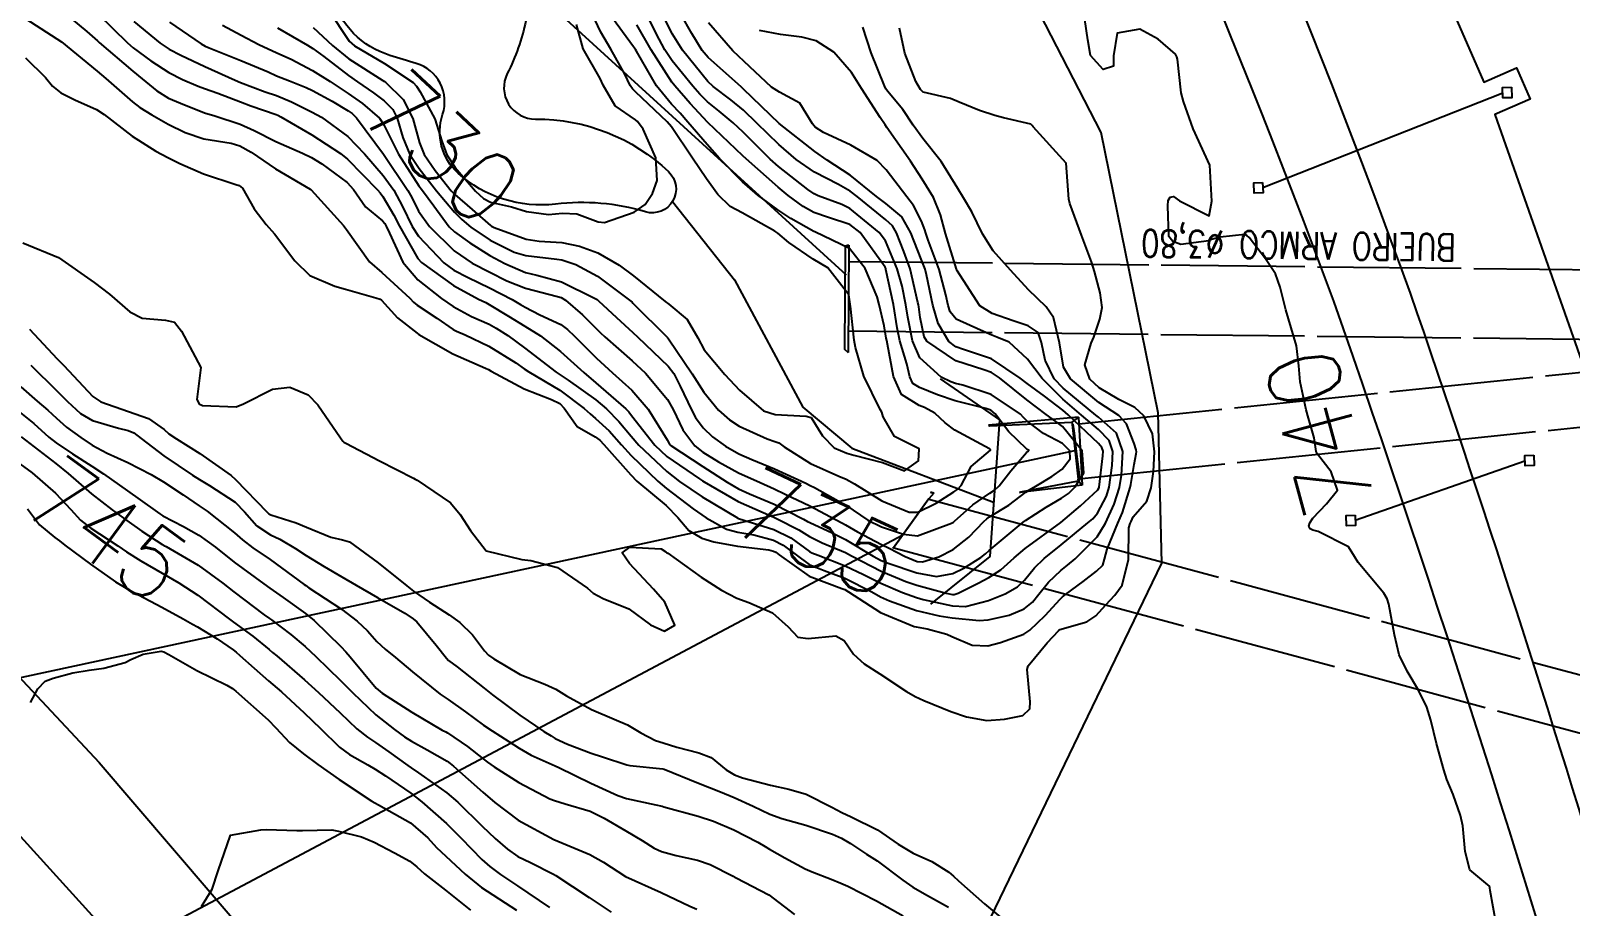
# Model space of a CAD drawing. Header units: metres. Extents: x 318500 to 325275, y 7408834 to 7428799.
# Drawn here: x 320206 to 320291.7, y 7410603.9 to 7410652.6 of the extents above; entities that cross this region are included whole.
import ezdxf
from ezdxf.enums import TextEntityAlignment as Align

# ---------------------------------------------------------------- set-up
doc = ezdxf.new("R2010")
doc.units = ezdxf.units.M
doc.header["$MEASUREMENT"] = 0
doc.linetypes.add('CONTINUO', pattern=[0])
doc.linetypes.add('TRACEJADO', pattern=[8.7, 8, -0.7])
for name, color, linetype in [('ALA', 45, 'Continuous'), ('BUEIRO', 151, 'Continuous'), ('Cotas', 45, 'Continuous'), ('Curvas de Nivel 1m', 11, 'Continuous'), ('Curvas de Nivel 5m', 15, 'Continuous'), ('Divisas', 45, 'Continuous'), ('GALERIA', 45, 'Continuous'), ('Hidrografia', 140, 'Continuous'), ('Linha Férrea', 20, 'Continuous'), ('Pontes_Viadutos_Tubos', 190, 'Continuous'), ('Pórticos', 45, 'Continuous'), ('TEXTO', 45, 'Continuous'), ('Vias Secundárias', 230, 'Continuous')]:
    doc.layers.add(name, color=color, linetype=linetype)
doc.styles.add('ROMANS', font='romans', dxfattribs={"height": 0.2})
doc.styles.add('Style-STANDARD', font='STANDARD.shx')

msp = doc.modelspace()

# ---------------------------------------------------------------- linework, layer by layer
at = {"layer": 'ALA', "linetype": 'CONTINUO'}
for points in [[(320264.377, 7410631.124, 736.774), (320259.36, 7410630.683, 733.379)], [(320259.36, 7410630.683, 733.379), (320259.427, 7410630.651, 731.963), (320263.998, 7410630.851, 732.024)], [(320261.094, 7410626.932, 733.659), (320261.155, 7410626.984, 733.219), (320264.378, 7410627.582, 732.725)], [(320264.568, 7410627.339, 736.749), (320261.094, 7410626.932, 733.659)]]:
    msp.add_polyline3d(points, dxfattribs=at)
at = {"layer": 'BUEIRO', "linetype": 'TRACEJADO', "flags": 128}
for points in [[(320251.577, 7410639.8), (320303.419, 7410639.212)], [(320251.557, 7410635.936), (320303.39, 7410635.349)]]:
    msp.add_lwpolyline(points, dxfattribs=at)
at = {"layer": 'BUEIRO', "linetype": 'CONTINUO'}
for points in [[(320251.582, 7410640.7, 734.451), (320251.379, 7410640.651, 730.334), (320251.353, 7410634.918, 731.724), (320251.551, 7410634.734, 734.497)], [(320251.582, 7410640.7, 734.451), (320251.551, 7410634.734, 734.497)], [(320264.377, 7410631.124, 736.774), (320263.998, 7410630.851, 732.024)], [(320264.377, 7410631.124, 736.774), (320264.568, 7410627.339, 736.749)], [(320263.998, 7410630.851, 732.024), (320264.01, 7410630.728, 732.024)], [(320264.378, 7410627.582, 732.725), (320264.352, 7410627.688, 732.725)], [(320256.311, 7410626.909, 733.68), (320256.043, 7410626.578, 733.734), (320254.06, 7410623.828, 733.717)], [(320256.136, 7410626.96, 730.168), (320256.311, 7410626.909, 733.68)], [(320256.311, 7410626.909, 733.68), (320256.136, 7410626.96, 730.168)], [(320264.378, 7410627.582, 732.725), (320264.568, 7410627.339, 736.749)]]:
    msp.add_polyline3d(points, dxfattribs=at)
at = {"layer": 'Curvas de Nivel 1m', "flags": 128}
for points, elevation in [([(320207.786, 7410653.739), (320209.172, 7410652.586), (320209.761, 7410652.066), (320209.86, 7410651.979), (320211.736, 7410650.391), (320212.254, 7410649.952), (320213.066, 7410649.282), (320213.72, 7410648.888), (320214.391, 7410648.594), (320215.712, 7410648.073), (320216.29, 7410647.894), (320217.703, 7410647.437), (320218.492, 7410647.074), (320219.689, 7410646.478), (320221.173, 7410645.828), (320221.677, 7410645.588), (320222.252, 7410645.234), (320223.656, 7410644.194), (320224.007, 7410643.795), (320224.689, 7410642.833), (320225.633, 7410642.062), (320225.761, 7410641.898), (320225.832, 7410641.767), (320226.016, 7410641.372), (320226.755, 7410639.753), (320227.585, 7410638.773), (320228.911, 7410637.727), (320229.566, 7410637.288), (320230.59, 7410636.734), (320231.556, 7410636.307), (320231.962, 7410636.091), (320232.604, 7410635.674), (320233.54, 7410634.997), (320235.291, 7410633.642), (320235.518, 7410633.48), (320235.957, 7410633.19), (320237.497, 7410632.097), (320238.089, 7410631.601), (320238.781, 7410630.888), (320239.475, 7410630.068), (320239.904, 7410629.576), (320241.448, 7410628.111), (320242.161, 7410627.549), (320243.428, 7410626.705), (320245.389, 7410625.522), (320245.41, 7410625.509), (320245.439, 7410625.5), (320247.404, 7410624.877), (320248.35, 7410624.416), (320249.392, 7410623.652), (320249.518, 7410623.575), (320249.871, 7410623.443), (320251.382, 7410622.867), (320252.411, 7410622.373), (320253.367, 7410621.899), (320254.58, 7410621.382), (320255.356, 7410621.092), (320255.732, 7410620.986), (320257.349, 7410620.627), (320258.083, 7410620.595), (320259.354, 7410620.933), (320259.63, 7410621.033), (320260.288, 7410621.301), (320260.976, 7410621.685), (320261.372, 7410622.068), (320261.916, 7410622.748), (320262.463, 7410623.274), (320263.398, 7410624.022), (320264.898, 7410625.245), (320265.175, 7410625.481), (320265.418, 7410625.781), (320265.924, 7410626.741), (320266.068, 7410627.231), (320266.25, 7410628.436), (320266.29, 7410629.228), (320266.085, 7410629.84), (320265.482, 7410630.442), (320264.538, 7410631.25), (320263.503, 7410632.13), (320262.343, 7410633.278), (320261.536, 7410634.361), (320260.509, 7410635.306), (320259.828, 7410635.591), (320259.554, 7410635.702), (320258.92, 7410635.963), (320257.562, 7410636.575), (320257.218, 7410636.997), (320257.106, 7410637.347), (320256.989, 7410637.939), (320256.621, 7410639.355), (320256.004, 7410640.985), (320255.87, 7410641.366), (320255.815, 7410641.55), (320255.637, 7410642.045), (320255.179, 7410642.911), (320254.822, 7410643.382), (320253.672, 7410644.887), (320253.17, 7410645.405), (320251.693, 7410646.271), (320250.183, 7410646.963), (320249.707, 7410647.263), (320249.555, 7410647.452), (320248.857, 7410648.599), (320247.727, 7410649.206), (320247.288, 7410649.484), (320245.751, 7410650.916), (320245.137, 7410651.509), (320243.783, 7410653.075)], 736), ([(320211.778, 7410653.154), (320213.249, 7410651.938), (320213.755, 7410651.604), (320214.399, 7410651.272), (320215.741, 7410650.645), (320217.418, 7410649.883), (320217.729, 7410649.754), (320219.104, 7410649.24), (320219.722, 7410649.022), (320220.561, 7410648.68), (320221.713, 7410648.108), (320222.241, 7410647.815), (320223.694, 7410646.742), (320224.626, 7410645.786), (320225.662, 7410644.575), (320226.249, 7410643.761), (320226.748, 7410642.86), (320227.279, 7410641.745), (320227.622, 7410641.208), (320229.045, 7410639.726), (320229.594, 7410639.318), (320230.395, 7410638.901), (320231.58, 7410638.33), (320232.842, 7410637.671), (320233.302, 7410637.399), (320233.566, 7410637.242), (320234.394, 7410636.819), (320235.556, 7410636.282), (320235.933, 7410636.014), (320236.315, 7410635.629), (320237.532, 7410634.412), (320238.439, 7410633.596), (320239.506, 7410632.634), (320240.417, 7410631.571), (320241.473, 7410629.874), (320241.581, 7410629.668), (320241.685, 7410629.557), (320243.453, 7410628.389), (320244.804, 7410627.51), (320245.435, 7410627.144), (320246.052, 7410626.872), (320247.422, 7410626.296), (320249.06, 7410625.455), (320249.285, 7410625.328), (320249.408, 7410625.264), (320250.665, 7410624.694), (320251.399, 7410624.328), (320252.943, 7410623.404), (320253.386, 7410623.158), (320253.78, 7410622.998), (320255.376, 7410622.463), (320256.46, 7410622.268), (320257.376, 7410622.424), (320257.984, 7410622.727), (320258.94, 7410623.325), (320259.192, 7410623.522), (320259.394, 7410623.706), (320261.285, 7410625.292), (320261.358, 7410625.343), (320261.411, 7410625.381), (320262.565, 7410626.131), (320263.43, 7410626.615), (320263.811, 7410626.88), (320264.18, 7410627.253), (320264.661, 7410628.039), (320264.575, 7410629.249), (320263.484, 7410630.618), (320263.111, 7410630.89), (320262.575, 7410631.274), (320261.502, 7410632.088), (320259.97, 7410633.313), (320259.524, 7410633.612), (320259.095, 7410633.756), (320257.534, 7410634.262), (320255.93, 7410635.364), (320255.785, 7410635.599), (320255.563, 7410636.675), (320255.473, 7410637.276), (320255.458, 7410637.372), (320255.431, 7410637.513), (320254.998, 7410639.379), (320254.654, 7410640.345), (320254.23, 7410641.391), (320254.011, 7410641.771), (320253.637, 7410642.116), (320252.042, 7410643.416), (320251.654, 7410643.714), (320251.012, 7410644.077), (320249.67, 7410644.772), (320248.657, 7410645.465), (320247.692, 7410646.298), (320246.468, 7410647.492), (320245.717, 7410648.206), (320245.008, 7410648.796), (320244.036, 7410649.525), (320243.734, 7410649.806), (320242.324, 7410651.552), (320241.773, 7410652.438), (320241.203, 7410653.566)], 734), ([(320213.778, 7410653.104), (320215.526, 7410651.904), (320215.758, 7410651.777), (320215.971, 7410651.683), (320217.746, 7410650.979), (320219.255, 7410650.339), (320219.734, 7410650.13), (320220.446, 7410649.839), (320221.373, 7410649.472), (320221.725, 7410649.309), (320222.819, 7410648.709), (320223.714, 7410648.178), (320223.936, 7410648.02), (320224.172, 7410647.793), (320225.68, 7410645.77), (320227.04, 7410643.749), (320227.26, 7410643.36), (320227.639, 7410642.595), (320228.24, 7410641.734), (320229.61, 7410640.392), (320230.61, 7410639.705), (320231.593, 7410639.192), (320232.544, 7410638.717), (320233.58, 7410638.3), (320235.376, 7410637.839), (320235.572, 7410637.783), (320235.822, 7410637.636), (320236.756, 7410636.816), (320237.554, 7410636.024), (320237.761, 7410635.816), (320238.004, 7410635.603), (320239.53, 7410634.272), (320240.266, 7410633.573), (320241.498, 7410632.115), (320241.812, 7410631.555), (320242.353, 7410630.421), (320243.013, 7410629.537), (320243.465, 7410629.18), (320244.324, 7410628.65), (320245.448, 7410628.04), (320246.641, 7410627.488), (320247.435, 7410627.137), (320248.048, 7410626.853), (320249.421, 7410626.19), (320250.839, 7410625.429), (320251.226, 7410625.241), (320251.407, 7410625.147), (320252.061, 7410624.756), (320253.396, 7410624.044), (320253.836, 7410623.835), (320254.72, 7410623.38), (320255.386, 7410623.107), (320255.677, 7410623.074), (320256.6, 7410623.352), (320257.394, 7410623.77), (320258.272, 7410624.46), (320259.096, 7410625.323), (320259.258, 7410625.476), (320259.414, 7410625.583), (320260.487, 7410626.241), (320261.435, 7410626.95), (320261.641, 7410627.083), (320261.998, 7410627.282), (320262.887, 7410627.83), (320263.455, 7410628.233), (320263.903, 7410628.816), (320263.891, 7410629.256), (320263.474, 7410629.671), (320262.419, 7410630.216), (320261.486, 7410630.931), (320261.316, 7410631.121), (320261.135, 7410631.295), (320259.506, 7410632.389), (320257.94, 7410632.909), (320257.515, 7410633.009), (320257.267, 7410633.095), (320256.732, 7410633.352), (320255.536, 7410634.433), (320255.132, 7410635.376), (320254.877, 7410636.694), (320254.762, 7410637.382), (320254.56, 7410638.411), (320254.28, 7410639.39), (320253.623, 7410640.936), (320253.27, 7410641.404), (320251.643, 7410642.735), (320251.191, 7410642.972), (320249.877, 7410643.447), (320249.652, 7410643.564), (320249.311, 7410643.8), (320247.674, 7410645.073), (320247.205, 7410645.485), (320245.702, 7410646.995), (320245.155, 7410647.508), (320244.361, 7410648.165), (320243.721, 7410648.68), (320243.289, 7410649.1), (320242.901, 7410649.542), (320241.751, 7410650.958), (320241.346, 7410651.564), (320240.861, 7410652.482), (320240.323, 7410653.575)], 733), ([(320219.774, 7410652.788), (320221.452, 7410651.825), (320221.757, 7410651.639), (320222.361, 7410651.204), (320223.735, 7410650.14), (320224.237, 7410649.792), (320225.127, 7410649.182), (320225.72, 7410648.723), (320226.195, 7410648.243), (320226.441, 7410647.759), (320226.75, 7410646.698), (320227.158, 7410645.748), (320227.668, 7410644.961), (320228.639, 7410643.73), (320229.638, 7410642.532), (320230.044, 7410642.123), (320230.549, 7410641.706), (320231.619, 7410640.983), (320232.964, 7410640.315), (320233.607, 7410640.124), (320235.324, 7410639.923), (320235.604, 7410639.881), (320236.381, 7410639.628), (320237.591, 7410638.979), (320239.459, 7410637.582), (320239.517, 7410637.528), (320239.569, 7410637.482), (320241.487, 7410635.561), (320241.549, 7410635.484), (320242.86, 7410633.54), (320243.505, 7410632.522), (320244.33, 7410631.517), (320244.95, 7410630.974), (320245.481, 7410630.627), (320247.033, 7410629.925), (320247.473, 7410629.785), (320247.689, 7410629.694), (320247.984, 7410629.472), (320249.456, 7410628.545), (320251.029, 7410627.843), (320251.444, 7410627.678), (320251.905, 7410627.415), (320253.426, 7410626.482), (320254.949, 7410625.845), (320255.417, 7410625.853), (320256.441, 7410626.338), (320257.435, 7410626.976), (320257.648, 7410627.126), (320257.831, 7410627.336), (320258.401, 7410628.385), (320259.47, 7410629.298), (320259.417, 7410629.374), (320257.481, 7410630.402), (320256.956, 7410630.819), (320256.366, 7410631.357), (320255.802, 7410631.673), (320255.496, 7410631.788), (320254.512, 7410632.392), (320254.065, 7410633.392), (320253.747, 7410635.197), (320253.696, 7410635.398), (320253.672, 7410635.519), (320253.558, 7410636.214), (320253.28, 7410637.403), (320253.154, 7410637.826), (320252.49, 7410639.411), (320251.616, 7410640.516), (320249.687, 7410641.449), (320249.638, 7410641.458), (320248.35, 7410642.182), (320247.642, 7410642.66), (320246.518, 7410643.491), (320245.661, 7410644.228), (320244.394, 7410645.519), (320243.691, 7410646.295), (320242.623, 7410647.546), (320242.199, 7410648.037), (320241.72, 7410648.551), (320240.883, 7410649.568), (320239.759, 7410651.504), (320239.718, 7410651.581), (320239.603, 7410651.742), (320238.227, 7410653.603)], 731), ([(320222.599, 7410653.812), (320223.764, 7410652.052), (320224.077, 7410651.795), (320225.746, 7410650.818), (320227.327, 7410649.746), (320227.526, 7410649.541), (320227.725, 7410649.231), (320228.535, 7410647.732), (320228.938, 7410646.481), (320229.217, 7410645.725), (320229.67, 7410645.025), (320230.81, 7410643.703), (320231.244, 7410643.294), (320231.644, 7410643.09), (320232.802, 7410642.833), (320233.639, 7410642.567), (320234.871, 7410642.415), (320235.638, 7410642.475), (320236.451, 7410642.44), (320237.634, 7410642.001), (320237.987, 7410641.959), (320239.639, 7410642.53), (320240.245, 7410642.973), (320240.653, 7410643.57), (320240.922, 7410644.306), (320240.844, 7410645.568), (320240.13, 7410647.15), (320239.828, 7410647.579), (320239.711, 7410647.671), (320238.577, 7410648.456), (320237.919, 7410649.607), (320237.736, 7410649.981), (320236.795, 7410651.624), (320236.429, 7410652.981)], 729), ([(320205.612, 7410640.825), (320207.6, 7410640.01), (320209.58, 7410638.615), (320210.439, 7410637.971), (320211.56, 7410636.987), (320212.247, 7410636.64), (320213.556, 7410636.525), (320214.042, 7410636.41), (320214.443, 7410635.917), (320215.52, 7410633.9), (320215.289, 7410632.107), (320215.398, 7410631.901), (320215.45, 7410631.861), (320215.489, 7410631.841), (320215.6, 7410631.788), (320217.488, 7410631.71), (320217.883, 7410631.874), (320219.503, 7410632.686), (320220.469, 7410632.8), (320221.498, 7410632.365), (320222.035, 7410631.815), (320223.293, 7410629.98), (320223.411, 7410629.801), (320223.469, 7410629.746), (320223.582, 7410629.684), (320225.454, 7410628.706), (320227.345, 7410627.741), (320227.439, 7410627.687), (320227.555, 7410627.622), (320229.42, 7410626.368), (320229.953, 7410625.712), (320230.517, 7410624.82), (320231.39, 7410623.69), (320233.383, 7410623.219), (320233.88, 7410623.158), (320235.377, 7410622.757), (320237.032, 7410621.615), (320237.356, 7410621.344), (320237.909, 7410621.045), (320239.343, 7410620.468), (320240.553, 7410619.568), (320241.327, 7410619.225), (320241.909, 7410619.551), (320241.349, 7410620.84), (320240.719, 7410621.566), (320239.381, 7410622.988), (320238.961, 7410623.586), (320239.393, 7410623.894), (320241.142, 7410623.813), (320241.391, 7410623.635), (320241.435, 7410623.604), (320241.505, 7410623.558), (320243.37, 7410622.219), (320244.493, 7410621.513), (320245.353, 7410621.066), (320246.028, 7410620.815), (320247.341, 7410620.242), (320248.209, 7410619.467), (320248.749, 7410618.881), (320249.324, 7410618.82), (320250.866, 7410618.968), (320251.323, 7410618.699), (320251.844, 7410617.941), (320252.436, 7410617.403), (320253.302, 7410616.847), (320254.796, 7410615.866), (320255.283, 7410615.588), (320255.769, 7410615.363), (320257.271, 7410614.752), (320258.143, 7410614.451), (320259.264, 7410614.259), (320260.249, 7410614.317), (320261.269, 7410614.53), (320261.662, 7410614.896), (320261.675, 7410615.284), (320261.505, 7410617.089), (320261.567, 7410617.286), (320262.619, 7410618.567), (320263.269, 7410619.261), (320263.298, 7410619.293), (320263.331, 7410619.313), (320264.827, 7410619.748), (320265.343, 7410620.084), (320265.885, 7410620.692), (320266.398, 7410621.22), (320266.799, 7410621.786), (320267.158, 7410623.212), (320267.172, 7410624.977), (320267.246, 7410625.212), (320267.293, 7410625.33), (320267.415, 7410625.576), (320268.174, 7410626.453), (320268.416, 7410627.195), (320268.537, 7410628.111), (320268.605, 7410629.193), (320268.484, 7410630.199), (320268.002, 7410631.202), (320267.497, 7410631.664), (320266.609, 7410632.118), (320265.513, 7410632.76), (320265.005, 7410633.245), (320264.729, 7410634.051), (320265.079, 7410635.245), (320265.217, 7410635.58), (320265.563, 7410636.581), (320265.691, 7410637.238), (320265.582, 7410638.047), (320265.252, 7410639.243), (320265.085, 7410639.768), (320264.536, 7410641.251), (320263.887, 7410643.018), (320263.828, 7410643.258), (320263.68, 7410645.26), (320261.853, 7410647.288), (320261.787, 7410647.365), (320261.711, 7410647.426), (320260.194, 7410647.792), (320259.716, 7410647.917), (320258.862, 7410648.186), (320257.723, 7410648.664), (320257.24, 7410648.862), (320255.728, 7410649.208), (320255.643, 7410649.285), (320255.581, 7410649.372), (320255.311, 7410649.802), (320254.706, 7410651.386), (320254.4, 7410652.772)], 739), ([(320205.746, 7410651.116), (320206.872, 7410650.023), (320207.259, 7410649.551), (320207.722, 7410649.183), (320208.509, 7410648.789), (320209.713, 7410648.247), (320210.127, 7410647.976), (320211.692, 7410646.763), (320213.008, 7410645.94), (320213.675, 7410645.587), (320214.342, 7410645.248), (320215.661, 7410644.662), (320217.462, 7410644.073), (320217.652, 7410644.014), (320217.836, 7410643.877), (320218.489, 7410642.718), (320219.151, 7410641.857), (320219.622, 7410641.324), (320220.754, 7410639.833), (320221.588, 7410639.022), (320222.967, 7410638.418), (320223.577, 7410638.25), (320225.261, 7410637.775), (320225.503, 7410637.704), (320225.569, 7410637.646), (320226.462, 7410636.659), (320227.551, 7410635.803), (320227.646, 7410635.739), (320229.534, 7410634.657), (320231.363, 7410633.852), (320231.521, 7410633.779), (320231.677, 7410633.688), (320233.506, 7410632.707), (320235.032, 7410632.11), (320235.494, 7410631.883), (320235.739, 7410631.636), (320236.458, 7410630.603), (320237.474, 7410630.029), (320237.721, 7410629.855), (320237.946, 7410629.603), (320239.445, 7410627.92), (320239.79, 7410627.576), (320241.42, 7410626.218), (320242.07, 7410625.55), (320242.679, 7410624.817), (320243.399, 7410624.399), (320244.073, 7410624.196), (320245.395, 7410623.96), (320247.134, 7410623.741), (320247.392, 7410623.678), (320247.524, 7410623.611), (320247.702, 7410623.475), (320249.372, 7410622.276), (320251.196, 7410621.589), (320251.362, 7410621.536), (320251.562, 7410621.418), (320253.343, 7410620.269), (320255.218, 7410619.485), (320255.331, 7410619.462), (320255.943, 7410619.361), (320257.04, 7410619.057), (320257.326, 7410618.925), (320258.443, 7410618.445), (320259.321, 7410618.413), (320260.026, 7410618.6), (320261.328, 7410619.063), (320261.668, 7410619.285), (320262.514, 7410620.1), (320263.356, 7410621.011), (320263.484, 7410621.133), (320263.652, 7410621.256), (320264.633, 7410621.98), (320265.38, 7410622.567), (320265.717, 7410622.895), (320265.826, 7410623.226), (320265.958, 7410623.787), (320266.566, 7410625.223), (320266.815, 7410625.823), (320267.241, 7410627.213), (320267.279, 7410627.376), (320267.459, 7410628.488), (320267.587, 7410629.089), (320267.6, 7410629.208), (320267.583, 7410629.32), (320267.475, 7410629.665), (320267.034, 7410630.765), (320266.614, 7410631.223), (320265.501, 7410631.949), (320263.933, 7410633.256), (320263.53, 7410633.916), (320263.309, 7410635.264), (320262.972, 7410636.677), (320262.571, 7410637.275), (320261.584, 7410638.207), (320260.584, 7410639.305), (320259.616, 7410640.388), (320259.029, 7410641.326), (320258.425, 7410642.55), (320257.965, 7410643.337), (320257.658, 7410643.856), (320256.728, 7410645.354), (320255.699, 7410646.645), (320255.171, 7410647.378), (320254.59, 7410648.258), (320253.729, 7410649.279), (320253.641, 7410649.401), (320253.562, 7410649.573), (320252.82, 7410651.409), (320252.365, 7410652.83)], 738), ([(320205.779, 7410653.294), (320207.76, 7410652.01), (320209.736, 7410650.389), (320210.235, 7410649.975), (320211.717, 7410648.671), (320212.12, 7410648.36), (320212.789, 7410647.944), (320213.703, 7410647.442), (320214.636, 7410646.976), (320215.691, 7410646.611), (320217.203, 7410646.369), (320217.685, 7410646.227), (320218.31, 7410645.871), (320219.667, 7410644.953), (320221.605, 7410643.821), (320221.629, 7410643.8), (320221.65, 7410643.776), (320223.459, 7410641.802), (320223.627, 7410641.567), (320224.904, 7410639.78), (320225.591, 7410639.185), (320227.145, 7410637.746), (320227.357, 7410637.533), (320227.566, 7410637.364), (320228.65, 7410636.638), (320229.553, 7410636.01), (320229.742, 7410635.907), (320230.233, 7410635.71), (320231.541, 7410635.079), (320233.048, 7410634.147), (320233.522, 7410633.812), (320233.764, 7410633.658), (320235.505, 7410632.625), (320236.846, 7410631.62), (320237.18, 7410631.308), (320237.485, 7410631.06), (320238.244, 7410630.365), (320238.924, 7410629.588), (320239.461, 7410629.003), (320240.952, 7410627.565), (320241.434, 7410627.162), (320242.917, 7410626.038), (320243.412, 7410625.691), (320243.647, 7410625.526), (320244.785, 7410624.89), (320245.402, 7410624.734), (320246.306, 7410624.586), (320247.398, 7410624.277), (320247.935, 7410624.012), (320248.645, 7410623.461), (320249.382, 7410622.933), (320250.221, 7410622.594), (320251.371, 7410622.168), (320252.87, 7410621.405), (320253.356, 7410621.131), (320253.84, 7410620.906), (320255.345, 7410620.368), (320256.607, 7410620.085), (320257.339, 7410619.962), (320258.844, 7410619.811), (320259.338, 7410619.847), (320260.519, 7410620.121), (320261.348, 7410620.47), (320261.8, 7410620.836), (320262.17, 7410621.278), (320262.698, 7410621.942), (320263.38, 7410622.59), (320263.752, 7410622.887), (320264.19, 7410623.248), (320265.402, 7410624.467), (320265.88, 7410625.233), (320266.361, 7410626.291), (320266.644, 7410627.222), (320266.765, 7410627.905), (320266.836, 7410629.22), (320266.494, 7410630.238), (320265.489, 7410631.126), (320265.333, 7410631.242), (320263.512, 7410632.742), (320263.013, 7410633.268), (320262.511, 7410634.3), (320262.305, 7410635.279), (320262.117, 7410635.843), (320261.559, 7410636.22), (320260.741, 7410636.482), (320259.566, 7410636.891), (320258.884, 7410637.327), (320257.6, 7410639.309), (320257.589, 7410639.34), (320257.584, 7410639.357), (320256.958, 7410641.35), (320256.682, 7410642.396), (320256.292, 7410643.36), (320255.665, 7410644.381), (320255.012, 7410645.38), (320253.708, 7410647.252), (320253.603, 7410647.401), (320253.321, 7410647.797), (320252.295, 7410649.414), (320251.743, 7410650.309), (320250.753, 7410651.435), (320249.769, 7410652.079), (320248.965, 7410652.27), (320247.774, 7410652.423), (320246.614, 7410652.655)], 737), ([(320216.726, 7410652.94), (320217.767, 7410652.379), (320218.743, 7410651.865), (320219.753, 7410651.397), (320220.543, 7410651.043), (320221.739, 7410650.42), (320222.705, 7410649.81), (320223.723, 7410649.148), (320224.519, 7410648.588), (320225.461, 7410647.774), (320225.704, 7410647.4), (320226.525, 7410645.757), (320227.654, 7410643.994), (320227.845, 7410643.738), (320228.482, 7410642.891), (320229.342, 7410641.723), (320229.626, 7410641.439), (320230.486, 7410640.838), (320231.606, 7410640.121), (320232.435, 7410639.677), (320233.593, 7410639.189), (320234.221, 7410639.023), (320235.585, 7410638.668), (320237.425, 7410637.759), (320237.571, 7410637.672), (320237.653, 7410637.609), (320238.647, 7410636.68), (320239.553, 7410635.845), (320239.844, 7410635.577), (320241.526, 7410633.972), (320241.84, 7410633.555), (320242.205, 7410632.854), (320242.825, 7410631.54), (320243.053, 7410631.104), (320243.48, 7410630.53), (320243.998, 7410630.045), (320244.725, 7410629.511), (320245.464, 7410629.088), (320246.18, 7410628.772), (320247.452, 7410628.264), (320249.188, 7410627.454), (320249.438, 7410627.329), (320249.674, 7410627.209), (320251.422, 7410626.227), (320252.649, 7410625.408), (320253.406, 7410625.035), (320254.635, 7410624.615), (320255.402, 7410624.531), (320257.304, 7410625.237), (320257.41, 7410625.293), (320257.436, 7410625.314), (320257.464, 7410625.339), (320258.494, 7410626.26), (320259.434, 7410626.901), (320259.685, 7410627.067), (320259.954, 7410627.312), (320260.607, 7410628.149), (320261.468, 7410629.156), (320261.541, 7410629.216), (320261.609, 7410629.288), (320261.52, 7410629.338), (320261.471, 7410629.365), (320260.486, 7410630.311), (320259.725, 7410631.316), (320259.493, 7410631.513), (320259.206, 7410631.612), (320257.5, 7410632.032), (320256.529, 7410632.378), (320255.511, 7410632.779), (320255.15, 7410633.011), (320254.986, 7410633.378), (320254.813, 7410634.099), (320254.426, 7410635.387), (320254.274, 7410636.106), (320254.067, 7410637.393), (320253.653, 7410639.345), (320253.638, 7410639.399), (320253.601, 7410639.475), (320252.225, 7410641.414), (320251.634, 7410641.857), (320250.446, 7410642.246), (320249.641, 7410642.516), (320249.04, 7410642.855), (320248.217, 7410643.471), (320247.657, 7410643.935), (320245.863, 7410645.498), (320245.683, 7410645.667), (320243.735, 7410647.53), (320242.752, 7410648.576), (320241.892, 7410649.558), (320241.733, 7410649.769), (320240.587, 7410651.572), (320239.781, 7410652.952)], 732), ([(320206.046, 7410634.032), (320207.499, 7410632.6), (320208.102, 7410632.001), (320208.824, 7410631.33), (320209.48, 7410630.947), (320210.924, 7410630.517), (320211.474, 7410630.382), (320211.777, 7410630.26), (320212.199, 7410629.949), (320213.456, 7410628.975), (320215.051, 7410627.906), (320215.436, 7410627.663), (320215.993, 7410627.333), (320217.418, 7410626.401), (320217.944, 7410625.872), (320218.626, 7410625.086), (320219.397, 7410624.579), (320219.904, 7410624.351), (320220.785, 7410623.829), (320221.384, 7410623.427), (320222.373, 7410622.812), (320223.367, 7410622.25), (320224.164, 7410621.788), (320225.35, 7410621.087), (320226.866, 7410620.219), (320227.333, 7410619.918), (320227.533, 7410619.738), (320228.609, 7410618.435), (320229.181, 7410617.721), (320229.308, 7410617.598), (320229.781, 7410617.235), (320231.285, 7410616.048), (320231.745, 7410615.683), (320233.263, 7410614.548), (320234.605, 7410613.64), (320235.007, 7410613.393), (320235.246, 7410613.259), (320235.927, 7410612.939), (320237.238, 7410612.434), (320237.865, 7410612.23), (320239.232, 7410611.785), (320239.401, 7410611.747), (320241.23, 7410611.568), (320241.304, 7410611.549), (320243.218, 7410610.762), (320244.447, 7410610.276), (320245.207, 7410609.962), (320246.257, 7410609.484), (320247.194, 7410609.049), (320247.85, 7410608.803), (320249.185, 7410608.422), (320250.684, 7410607.921), (320251.174, 7410607.706), (320251.673, 7410607.412), (320252.577, 7410606.812), (320253.161, 7410606.441), (320254.589, 7410605.376), (320255.144, 7410604.98), (320255.973, 7410604.522), (320257.128, 7410603.86)], 741), ([(320205.502, 7410632.811), (320206.406, 7410632.026), (320206.995, 7410631.528), (320207.481, 7410631.083), (320208.046, 7410630.572), (320208.827, 7410629.99), (320209.464, 7410629.576), (320210.308, 7410629.121), (320211.45, 7410628.614), (320212.754, 7410627.94), (320213.434, 7410627.536), (320214.535, 7410626.802), (320215.415, 7410626.203), (320215.875, 7410625.895), (320217.398, 7410624.702), (320217.829, 7410624.308), (320218.404, 7410623.865), (320219.38, 7410623.206), (320221.274, 7410621.821), (320221.359, 7410621.759), (320221.535, 7410621.64), (320223.34, 7410620.44), (320224.216, 7410619.787), (320224.785, 7410619.239), (320225.319, 7410618.649), (320225.78, 7410618.229), (320226.36, 7410617.754), (320227.298, 7410616.954), (320228.84, 7410615.724), (320229.275, 7410615.416), (320230.239, 7410614.732), (320231.255, 7410613.996), (320231.723, 7410613.683), (320232.667, 7410613.092), (320233.24, 7410612.708), (320233.901, 7410612.314), (320235.231, 7410611.724), (320235.444, 7410611.628), (320237.217, 7410610.762), (320238.722, 7410610.072), (320239.205, 7410609.908), (320240.85, 7410609.555), (320241.199, 7410609.476), (320241.296, 7410609.451), (320243.191, 7410608.936), (320244.056, 7410608.648), (320245.18, 7410608.176), (320246.518, 7410607.48), (320246.927, 7410607.233), (320247.166, 7410607.084), (320248.02, 7410606.603), (320249.155, 7410605.992), (320249.537, 7410605.827), (320250.594, 7410605.428), (320251.147, 7410605.204), (320251.524, 7410605.035), (320253.132, 7410604.222), (320254.612, 7410603.375)], 742), ([(320205.483, 7410631.377), (320206.224, 7410630.775), (320207.063, 7410630.016), (320207.465, 7410629.694), (320208.364, 7410629.089), (320209.446, 7410628.401), (320210.095, 7410627.973), (320211.426, 7410627.029), (320212.979, 7410625.936), (320213.234, 7410625.758), (320213.407, 7410625.646), (320214.541, 7410625.053), (320215.397, 7410624.564), (320216.331, 7410623.891), (320217.378, 7410623.064), (320219.024, 7410621.855), (320219.357, 7410621.617), (320220.1, 7410621.088), (320221.336, 7410620.201), (320221.821, 7410619.815), (320223.316, 7410618.363), (320223.589, 7410618.072), (320223.822, 7410617.792), (320225.284, 7410616.056), (320225.606, 7410615.765), (320227.265, 7410614.707), (320228.95, 7410613.723), (320229.146, 7410613.618), (320229.248, 7410613.56), (320230.352, 7410612.81), (320231.234, 7410612.11), (320231.477, 7410611.931), (320231.843, 7410611.681), (320233.217, 7410610.793), (320234.946, 7410609.892), (320235.202, 7410609.794), (320235.802, 7410609.624), (320237.194, 7410609.201), (320237.963, 7410608.823), (320239.178, 7410608.105), (320240.076, 7410607.566), (320240.758, 7410607.149), (320241.164, 7410606.96), (320241.966, 7410606.738), (320243.16, 7410606.481), (320243.869, 7410606.231), (320245.151, 7410605.583), (320245.205, 7410605.554), (320245.315, 7410605.498), (320247.136, 7410604.543), (320248.569, 7410603.456)], 743), ([(320205.516, 7410630.039), (320207.448, 7410628.552), (320208.131, 7410628), (320209.423, 7410626.864), (320210.574, 7410625.968), (320211.404, 7410625.379), (320212.238, 7410624.787), (320213.391, 7410624.027), (320213.457, 7410623.995), (320213.585, 7410623.927), (320215.375, 7410622.895), (320216.745, 7410621.886), (320217.353, 7410621.409), (320219.049, 7410620.14), (320219.331, 7410619.935), (320219.448, 7410619.848), (320220.529, 7410619.038), (320221.315, 7410618.369), (320221.914, 7410617.814), (320223.29, 7410616.482), (320223.971, 7410615.79), (320225.262, 7410614.567), (320226.288, 7410613.754), (320226.846, 7410613.346), (320227.244, 7410613.096), (320228.122, 7410612.615), (320229.233, 7410611.98), (320229.392, 7410611.868), (320229.587, 7410611.706), (320231.209, 7410610.265), (320231.882, 7410609.68), (320233.186, 7410608.699), (320235.17, 7410607.63), (320237.162, 7410606.789), (320237.932, 7410606.372), (320239.15, 7410605.58), (320241.137, 7410604.672), (320242.73, 7410603.93), (320243.123, 7410603.755)], 744), ([(320205.875, 7410626.033), (320206.526, 7410625.148), (320207.394, 7410624.443), (320207.641, 7410624.254), (320207.952, 7410624.002), (320209.375, 7410622.952), (320210.767, 7410621.966), (320211.355, 7410621.618), (320212.051, 7410621.248), (320213.339, 7410620.563), (320214.528, 7410619.912), (320215.042, 7410619.619), (320215.326, 7410619.457), (320216.416, 7410618.792), (320217.313, 7410618.176), (320217.482, 7410618.048), (320217.69, 7410617.874), (320219.289, 7410616.468), (320220.003, 7410615.839), (320221.263, 7410614.683), (320222.169, 7410613.811), (320223.24, 7410612.774), (320223.795, 7410612.351), (320224.815, 7410611.776), (320225.227, 7410611.549), (320225.803, 7410611.179), (320227.207, 7410610.208), (320227.826, 7410609.731), (320229.182, 7410608.513), (320230.002, 7410607.702), (320231.158, 7410606.522), (320231.593, 7410606.122), (320232.204, 7410605.674), (320233.141, 7410605.047), (320234.918, 7410603.838)], 746), ([(320206.04, 7410615.257), (320206.446, 7410616.023), (320206.854, 7410616.449), (320207.289, 7410616.611), (320208.391, 7410616.896), (320209.296, 7410617.056), (320210.112, 7410617.157), (320211.303, 7410617.476), (320211.613, 7410617.648), (320212.311, 7410617.945), (320213.312, 7410618.11), (320213.457, 7410618.074), (320213.725, 7410617.924), (320215.297, 7410617.027), (320216.957, 7410616.211), (320217.282, 7410616.025), (320217.471, 7410615.877), (320219.257, 7410614.293), (320219.696, 7410613.843), (320220.446, 7410613.036), (320221.236, 7410612.401), (320222.035, 7410611.812), (320223.218, 7410610.97), (320225.029, 7410609.772), (320225.198, 7410609.67), (320225.397, 7410609.567), (320227.182, 7410608.557), (320228.147, 7410607.725), (320228.641, 7410607.194), (320229.16, 7410606.695), (320230.23, 7410605.699), (320231.139, 7410604.953), (320233.091, 7410603.69)], 747), ([(320215.561, 7410603.893), (320216.153, 7410604.866), (320216.486, 7410605.88), (320217.17, 7410607.87), (320218.862, 7410608.167), (320219.175, 7410608.192), (320220.868, 7410608.131), (320221.175, 7410608.131), (320222.807, 7410608.164), (320223.175, 7410608.096), (320224.462, 7410607.777), (320225.167, 7410607.49), (320226.29, 7410606.882), (320227.157, 7410606.423), (320227.535, 7410606.115), (320227.962, 7410605.728), (320229.137, 7410604.812), (320230.524, 7410603.696)], 748)]:
    msp.add_lwpolyline(points, dxfattribs=dict(at, elevation=elevation))
at = {"layer": 'Curvas de Nivel 5m', "flags": 128}
for points, elevation in [([(320209.784, 7410653.578), (320211.438, 7410651.963), (320211.756, 7410651.688), (320212.726, 7410650.965), (320213.736, 7410650.302), (320214.489, 7410649.919), (320215.37, 7410649.549), (320215.725, 7410649.416), (320216.452, 7410649.164), (320217.718, 7410648.671), (320218.297, 7410648.453), (320219.711, 7410647.968), (320219.795, 7410647.933), (320219.966, 7410647.846), (320221.695, 7410646.838), (320223.288, 7410645.804), (320223.675, 7410645.48), (320225.341, 7410643.775), (320225.49, 7410643.614), (320225.646, 7410643.407), (320226.249, 7410642.373), (320226.572, 7410641.756), (320227.603, 7410639.958), (320227.792, 7410639.738), (320229.581, 7410638.458), (320230.974, 7410637.699), (320231.383, 7410637.507), (320231.567, 7410637.406), (320232.635, 7410636.748), (320233.555, 7410636.186), (320234.419, 7410635.651), (320235.537, 7410634.781), (320236.826, 7410633.62), (320237.511, 7410633.034), (320239.17, 7410631.585), (320239.33, 7410631.424), (320239.487, 7410631.232), (320240.794, 7410629.567), (320241.461, 7410628.938), (320243.28, 7410627.695), (320243.441, 7410627.593), (320243.538, 7410627.529), (320245.424, 7410626.436), (320247.274, 7410625.619), (320247.411, 7410625.563), (320247.593, 7410625.477), (320248.802, 7410624.857), (320249.4, 7410624.499), (320250.094, 7410624.137), (320251.392, 7410623.598), (320251.743, 7410623.416), (320253.377, 7410622.565), (320254.763, 7410621.986), (320255.366, 7410621.79), (320256.999, 7410621.345), (320257.359, 7410621.259), (320257.442, 7410621.255), (320257.671, 7410621.335), (320258.79, 7410621.898), (320259.373, 7410622.211), (320260.046, 7410622.644), (320260.796, 7410623.299), (320261.395, 7410623.817), (320263.388, 7410625.26), (320264.484, 7410626.189), (320265.438, 7410627.084), (320265.499, 7410627.179), (320265.514, 7410627.239), (320265.732, 7410628.97), (320265.743, 7410629.236), (320265.675, 7410629.44), (320265.474, 7410629.657), (320263.798, 7410631.257), (320263.494, 7410631.525), (320262.484, 7410632.297), (320261.516, 7410632.996), (320261.13, 7410633.296), (320259.536, 7410634.381), (320257.977, 7410634.902), (320257.546, 7410635.043), (320257.159, 7410635.346), (320256.555, 7410636.35), (320256.258, 7410637.36), (320255.915, 7410639.046), (320255.826, 7410639.367), (320255.608, 7410639.93), (320255.045, 7410641.379), (320254.533, 7410642.28), (320253.646, 7410643.012), (320253.12, 7410643.405), (320251.668, 7410644.595), (320250.388, 7410645.439), (320249.687, 7410645.909), (320247.71, 7410647.48), (320245.729, 7410649.389), (320245.671, 7410649.443), (320245.593, 7410649.502), (320243.754, 7410651.138), (320243.415, 7410651.535), (320242.843, 7410652.475), (320242.231, 7410653.553)], 735), ([(320221.775, 7410652.812), (320222.841, 7410651.809), (320223.749, 7410651.062), (320225.642, 7410649.86), (320225.731, 7410649.811), (320225.788, 7410649.769), (320226.777, 7410648.811), (320227.32, 7410647.746), (320227.69, 7410646.396), (320227.941, 7410645.737), (320228.551, 7410644.847), (320229.451, 7410643.722), (320229.648, 7410643.518), (320230.625, 7410642.69), (320231.631, 7410641.801), (320231.693, 7410641.751), (320231.842, 7410641.687), (320233.621, 7410641.044), (320234.345, 7410640.927), (320235.618, 7410640.842), (320236.59, 7410640.651), (320237.61, 7410640.283), (320238.796, 7410639.592), (320239.591, 7410638.992), (320241.356, 7410637.562), (320241.569, 7410637.412), (320242.586, 7410636.57), (320243.176, 7410635.536), (320243.54, 7410634.879), (320244.676, 7410633.513), (320245.507, 7410632.635), (320246.834, 7410631.487), (320247.488, 7410631.273), (320249.218, 7410631.184), (320249.487, 7410631.117), (320250.12, 7410630.084), (320250.768, 7410629.431), (320251.466, 7410629.128), (320251.862, 7410629.018), (320253.458, 7410628.609), (320254.69, 7410628.143), (320255.46, 7410628.704), (320255.497, 7410629.342), (320255.494, 7410629.37), (320254.135, 7410630.048), (320253.488, 7410631.152), (320253.416, 7410631.401), (320253.334, 7410631.56), (320252.424, 7410633.411), (320251.962, 7410634.998), (320251.891, 7410635.417), (320251.672, 7410637.316), (320251.663, 7410637.419), (320251.578, 7410637.94), (320250.413, 7410639.438), (320249.607, 7410639.916), (320248.251, 7410640.841), (320247.628, 7410641.365), (320247.464, 7410641.482), (320245.64, 7410642.491), (320244.986, 7410642.852), (320244.298, 7410643.52), (320243.663, 7410644.398), (320242.883, 7410645.542), (320241.706, 7410647.284), (320241.474, 7410647.562), (320239.726, 7410649.208), (320239.537, 7410649.392), (320239.417, 7410649.585), (320239.116, 7410650.212), (320238.339, 7410651.601), (320237.774, 7410652.545), (320237.279, 7410653.618)], 730), ([(320287.627, 7410602.932), (320287.285, 7410604.801), (320287.268, 7410604.938), (320287.241, 7410605.029), (320287.152, 7410605.1), (320286.156, 7410605.951), (320285.889, 7410606.959), (320285.761, 7410608.392), (320285.638, 7410608.963), (320285.218, 7410610.143), (320284.874, 7410610.974), (320284.707, 7410611.504), (320284.303, 7410612.979), (320283.977, 7410614.275), (320283.754, 7410614.985), (320283.294, 7410615.948), (320282.661, 7410617), (320282.221, 7410617.908), (320281.956, 7410619.011), (320281.65, 7410620.721), (320281.553, 7410621.017), (320281.365, 7410621.34), (320279.945, 7410623.042), (320279.731, 7410623.383), (320279.399, 7410623.918), (320277.709, 7410624.765), (320277.408, 7410624.838), (320277.259, 7410624.923), (320277.187, 7410625.073), (320277.238, 7410625.247), (320277.416, 7410625.502), (320278.18, 7410626.317), (320278.79, 7410627.06), (320278.438, 7410628.082), (320277.673, 7410629.077), (320277.608, 7410629.214), (320277.479, 7410629.989), (320277.172, 7410631.083), (320277.044, 7410631.537), (320276.703, 7410633.088), (320276.641, 7410633.981), (320276.498, 7410635.091), (320276.059, 7410636.601), (320275.916, 7410637.097), (320275.589, 7410638.368), (320275.333, 7410639.104), (320274.779, 7410639.946), (320273.865, 7410641.126), (320273.746, 7410641.243), (320273.632, 7410641.293), (320272.258, 7410641.151), (320271.777, 7410641.008), (320271.627, 7410640.944), (320270.057, 7410640.742), (320269.626, 7410640.914), (320269.389, 7410641.184), (320269.35, 7410642.887), (320269.36, 7410643.184), (320269.471, 7410643.364), (320269.653, 7410643.405), (320269.984, 7410643.177), (320271.642, 7410642.327), (320271.787, 7410643.158), (320271.68, 7410645.16), (320270.753, 7410647.17), (320270.212, 7410648.689), (320270.093, 7410649.176), (320269.878, 7410651.059), (320269.849, 7410651.179), (320269.762, 7410651.331), (320268.809, 7410652.16), (320267.783, 7410652.727), (320266.518, 7410652.49), (320266.318, 7410651.232), (320266.327, 7410650.656), (320265.749, 7410650.481), (320265.042, 7410651.247), (320264.895, 7410652.127), (320264.722, 7410653.251)], 740), ([(320205.987, 7410636.033), (320207.526, 7410634.378), (320207.881, 7410634.005), (320209.494, 7410632.277), (320209.945, 7410631.975), (320211.485, 7410631.442), (320212.6, 7410631.062), (320213.475, 7410630.44), (320213.74, 7410630.194), (320214.166, 7410629.92), (320215.458, 7410629.101), (320217.195, 7410627.882), (320217.437, 7410627.669), (320219.206, 7410625.853), (320219.308, 7410625.75), (320219.408, 7410625.693), (320220.822, 7410625.246), (320221.402, 7410625.002), (320222.759, 7410624.444), (320223.395, 7410624.304), (320223.789, 7410624.189), (320224.355, 7410623.786), (320225.379, 7410623.018), (320226.982, 7410621.746), (320227.356, 7410621.453), (320228.241, 7410620.836), (320229.336, 7410620.14), (320229.94, 7410619.711), (320230.643, 7410619.02), (320231.314, 7410618.129), (320231.519, 7410617.894), (320231.82, 7410617.682), (320233.297, 7410616.819), (320234.665, 7410616.271), (320235.285, 7410615.989), (320235.876, 7410615.631), (320237.269, 7410614.856), (320238.519, 7410614.333), (320239.256, 7410614.009), (320240.004, 7410613.569), (320240.831, 7410613.142), (320241.245, 7410613), (320242.009, 7410612.776), (320243.239, 7410612.457), (320243.918, 7410612.201), (320244.762, 7410611.507), (320245.226, 7410611.22), (320245.658, 7410611.059), (320247.218, 7410610.647), (320248.239, 7410610.435), (320249.21, 7410610.144), (320250.632, 7410609.429), (320251.196, 7410609.125), (320251.719, 7410608.885), (320253.182, 7410608.168), (320254.329, 7410607.378), (320255.165, 7410606.866), (320256.203, 7410606.397), (320257.155, 7410605.809), (320257.409, 7410605.593), (320257.683, 7410605.332), (320259.131, 7410604.05), (320260.036, 7410603.301)], 740), ([(320205.447, 7410628.537), (320206.132, 7410628.03), (320207.423, 7410626.909), (320208.271, 7410625.997), (320208.822, 7410625.406), (320209.4, 7410624.96), (320210.886, 7410623.965), (320211.385, 7410623.63), (320212.184, 7410623.142), (320213.368, 7410622.447), (320214.285, 7410621.916), (320215.35, 7410621.228), (320217.119, 7410619.882), (320217.328, 7410619.728), (320218.401, 7410618.944), (320219.313, 7410618.197), (320219.502, 7410618.037), (320219.742, 7410617.844), (320221.29, 7410616.516), (320222.069, 7410615.812), (320223.263, 7410614.672), (320224.203, 7410613.786), (320224.787, 7410613.318), (320225.242, 7410613.019), (320225.986, 7410612.507), (320227.046, 7410611.743), (320227.228, 7410611.611), (320227.622, 7410611.336), (320229.208, 7410610.22), (320229.818, 7410609.704), (320231.18, 7410608.373), (320231.907, 7410607.679), (320232.579, 7410607.084), (320233.16, 7410606.692), (320233.86, 7410606.352), (320235.151, 7410605.706), (320235.281, 7410605.629), (320237.132, 7410604.394), (320238.348, 7410603.592)], 745)]:
    msp.add_lwpolyline(points, dxfattribs=dict(at, elevation=elevation))
at = {"layer": 'Divisas'}
for points in [[(320364.809, 7410323.722), (320350.912, 7410350.794), (320343.975, 7410362.296), (320336.1, 7410372.806), (320322.679, 7410404.025), (320312.507, 7410429.278), (320306.637, 7410448.151), (320301.665, 7410466.49), (320301.146, 7410469.444), (320300.594, 7410472.586), (320311.129, 7410473.402), (320302.673, 7410508.511), (320290.589, 7410556.677), (320284.589, 7410572.24), (320271.44, 7410588.358), (320264.226, 7410598.805), (320259.225, 7410602.757), (320269.004, 7410623.011), (320268.801, 7410631.372), (320265.638, 7410646.971), (320248.91, 7410679.412), (320241.778, 7410692.065), (320237.528, 7410707.724), (320233.928, 7410714.375)], [(320263.393, 7410704.906), (320281.571, 7410662.052), (320286.934, 7410649.78), (320288.749, 7410650.573), (320289.512, 7410648.827), (320287.536, 7410647.963), (320300.731, 7410610.489), (320308.33, 7410590.053), (320307.094, 7410589.488), (320311.364, 7410576.718), (320320.785, 7410562.251), (320327.906, 7410551.223), (320342.25, 7410529.301), (320348.815, 7410501.174), (320357.023, 7410477.998), (320371.998, 7410436.163), (320392.025, 7410385.224), (320395.739, 7410375.659), (320400.406, 7410364.445), (320405.538, 7410352.663), (320415.338, 7410339.704), (320430.221, 7410319.112), (320426.342, 7410316.177), (320433.553, 7410306.487)]]:
    msp.add_lwpolyline(points, dxfattribs=at)
at = {"layer": 'GALERIA', "linetype": 'TRACEJADO', "flags": 128}
for points in [[(320264.395, 7410630.768), (320297.894, 7410634.197)], [(320264.549, 7410627.709), (320298.164, 7410631.189)], [(320256.041, 7410626.575), (320321.012, 7410609.036)], [(320254.089, 7410623.868), (320320.21, 7410606.018)]]:
    msp.add_lwpolyline(points, dxfattribs=at)
at = {"layer": 'GALERIA', "linetype": 'CONTINUO'}
for points in [[(320264.01, 7410630.728, 732.024), (320264.05, 7410630.744, 734.009), (320264.12, 7410630.234, 734.854), (320264.24, 7410629.228, 735.217), (320264.37, 7410628.215, 734.864), (320264.428, 7410627.697, 734.034), (320264.352, 7410627.688, 732.725)], [(320264.01, 7410630.728, 732.024), (320264.352, 7410627.688, 732.725)], [(320254.06, 7410623.828, 733.717), (320254.063, 7410623.875, 729.57), (320256.027, 7410626.579, 729.901), (320256.043, 7410626.578, 733.734)]]:
    msp.add_polyline3d(points, dxfattribs=at)
at = {"layer": 'Hidrografia'}
msp.add_lwpolyline([(320233.609, 7410653.18, -0.064619), (320232.575, 7410650.254, 0.561007), (320234.142, 7410647.718, -0.193136), (320241.553, 7410644.792, -0.789786), (320240.261, 7410642.554, 0.102398), (320235.263, 7410642.985, -0.215882), (320229.834, 7410644.706, -0.298896), (320228.972, 7410647.977, 0.422476), (320227.507, 7410650.817, 0.000647), (320226.036, 7410651.262, -0.258307), (320222.847, 7410654.532, -0.181285)], format="xyb", dxfattribs=at)
msp.add_lwpolyline([(320241.777, 7410643.139), (320245.212, 7410638.772), (320249.027, 7410631.696), (320251.752, 7410629.41), (320259.647, 7410626.392)], dxfattribs=at)
at = {"layer": 'Linha Férrea'}
for points in [[(321000, 7409665.789, 0.078197), (320889.691, 7409761.645, 0.016428), (320831.735, 7409795.8, -0.029281), (320758.162, 7409840.189, -0.075107), (320633.213, 7409959.145, -0.038123), (320591.245, 7410019.369), (320569.878, 7410055.984), (320528.944, 7410130.121, 0.044252), (320455.674, 7410238.482), (320423.409, 7410279.545, -0.076357), (320336.109, 7410440.077, -0.029288), (320307.678, 7410537.206, 0.027041), (320278.586, 7410637.586, 0.100983), (320172.348, 7410808.477, 0.013159)], [(321000, 7409672.461, 0.064653), (320912.297, 7409751.466, 0.030753), (320836.249, 7409797.862, -0.016147), (320768.63, 7409837.796, -0.116635), (320583.997, 7410039.771), (320542.786, 7410113.919, 0.026405), (320494.03, 7410193.917, 0.017029), (320443.189, 7410260.7), (320429.493, 7410278.025, -0.097268), (320322.982, 7410493.451), (320310.757, 7410540.446), (320304.231, 7410567.008, 0.019913), (320282.851, 7410638.027, 0.100687), (320180.06, 7410806.177, 0.011092)]]:
    msp.add_lwpolyline(points, format="xyb", dxfattribs=at)
at = {"layer": 'Pontes_Viadutos_Tubos'}
msp.add_lwpolyline([(320256.677, 7410633.27), (320259.979, 7410630.979), (320259.429, 7410623.374), (320256.126, 7410620.717)], dxfattribs=at)
at = {"layer": 'Pórticos'}
for points in [[(320274.632, 7410643.901), (320287.986, 7410649.179)], [(320279.775, 7410625.392), (320289.218, 7410628.703)]]:
    msp.add_lwpolyline(points, dxfattribs=at)
for points in [[(320288.475, 7410649.485), (320288.495, 7410648.908), (320287.996, 7410648.891), (320287.976, 7410649.468)], [(320274.621, 7410644.189), (320274.642, 7410643.612), (320274.143, 7410643.595), (320274.123, 7410644.172)], [(320289.707, 7410629.009), (320289.727, 7410628.432), (320289.228, 7410628.415), (320289.208, 7410628.992)], [(320279.765, 7410625.681), (320279.785, 7410625.104), (320279.286, 7410625.086), (320279.266, 7410625.663)]]:
    msp.add_lwpolyline(points, close=True, dxfattribs=at)
at = {"layer": 'TEXTO', "linetype": 'CONTINUO'}
for points in [[(320251.461, 7410639.037, 0), (320221.555, 7410666.291, 0)], [(320035.619, 7410580.088, 0), (320264.169, 7410629.28, 0)], [(320045.734, 7410513.724, 0), (320254.598, 7410624.579, 0)]]:
    msp.add_polyline3d(points, dxfattribs=at)
at = {"layer": 'Vias Secundárias'}
for points in [[(320081.384, 7410708.2), (320088.963, 7410708.674, -0.100221), (320100.492, 7410707.081, -0.141008), (320106.587, 7410702.754, -0.023425), (320113.292, 7410693.492, -0.013947), (320118.17, 7410685.567, 0.144339), (320125.607, 7410678.495, -0.091904), (320133.597, 7410672.336, 0.023951), (320137.679, 7410668.197), (320158.535, 7410650.184), (320174.503, 7410635.626, 0.051272), (320181.033, 7410630.798, -0.008065), (320186.09, 7410627.694, -0.082686), (320193.225, 7410621.289), (320209.988, 7410602.822), (320227.731, 7410582.226), (320243.953, 7410565.023), (320258.773, 7410548.983, -0.055409), (320264.448, 7410541.283, -0.015482), (320270.602, 7410529.842, -0.054366), (320274.327, 7410519.759, 0.007321), (320276.399, 7410511.969), (320279.996, 7410500)], [(320174.644, 7410542.865), (320162.326, 7410558.433), (320149.813, 7410572.523), (320134.44, 7410592.327), (320122.615, 7410607.218), (320110.79, 7410625.067), (320103.693, 7410635.329, -0.312069), (320103.692, 7410649.502, -0.101371), (320110.881, 7410656.387, -0.214646), (320126.235, 7410658.533, -0.105103), (320140.394, 7410650.919, -0.01671), (320157.467, 7410635.445, 0.008477), (320173.408, 7410620.513, 0.042292), (320181.646, 7410614.233, -0.016379), (320194.815, 7410605.234, -0.053483), (320207.109, 7410594.029, 0.014988), (320231.97, 7410567.598, -0.007304), (320254.163, 7410544.719, 0.068177)], [(320156.89, 7410659.177, -0.019303), (320166.315, 7410650.586, 0.105019), (320172.987, 7410646.323, -0.10212), (320176.413, 7410644.162, 0.027231), (320188.268, 7410633.934, -0.057248), (320199.165, 7410623.33), (320209.864, 7410611.924), (320222.318, 7410597.351), (320242.888, 7410574.797), (320261.116, 7410554.288, -0.036233)]]:
    msp.add_lwpolyline(points, format="xyb", dxfattribs=at)

# ---------------------------------------------------------------- texts
at = {"layer": 'Cotas', "style": 'Style-STANDARD'}
for s, rotation, p in [('730', 316.77008, (320228.944, 7410646.136, 730)), ('740', 105.31358, (320277.787, 7410630.27, 740)), ('745', 323.84706, (320210.293, 7410624.881, 745)), ('735', 334.83571, (320249.91, 7410624.704, 735))]:
    msp.add_text(s, height=4, rotation=rotation, dxfattribs=at).set_placement(p, align=Align.MIDDLE_CENTER)
at = {"layer": 'TEXTO', "style": 'ROMANS', "width": 0.8}
msp.add_text('BUEIRO ARMCO Ø3,80', height=1.5, rotation=179.21289, dxfattribs=at).set_placement((320285.397, 7410641.315))

doc.saveas('drawing.dxf')
